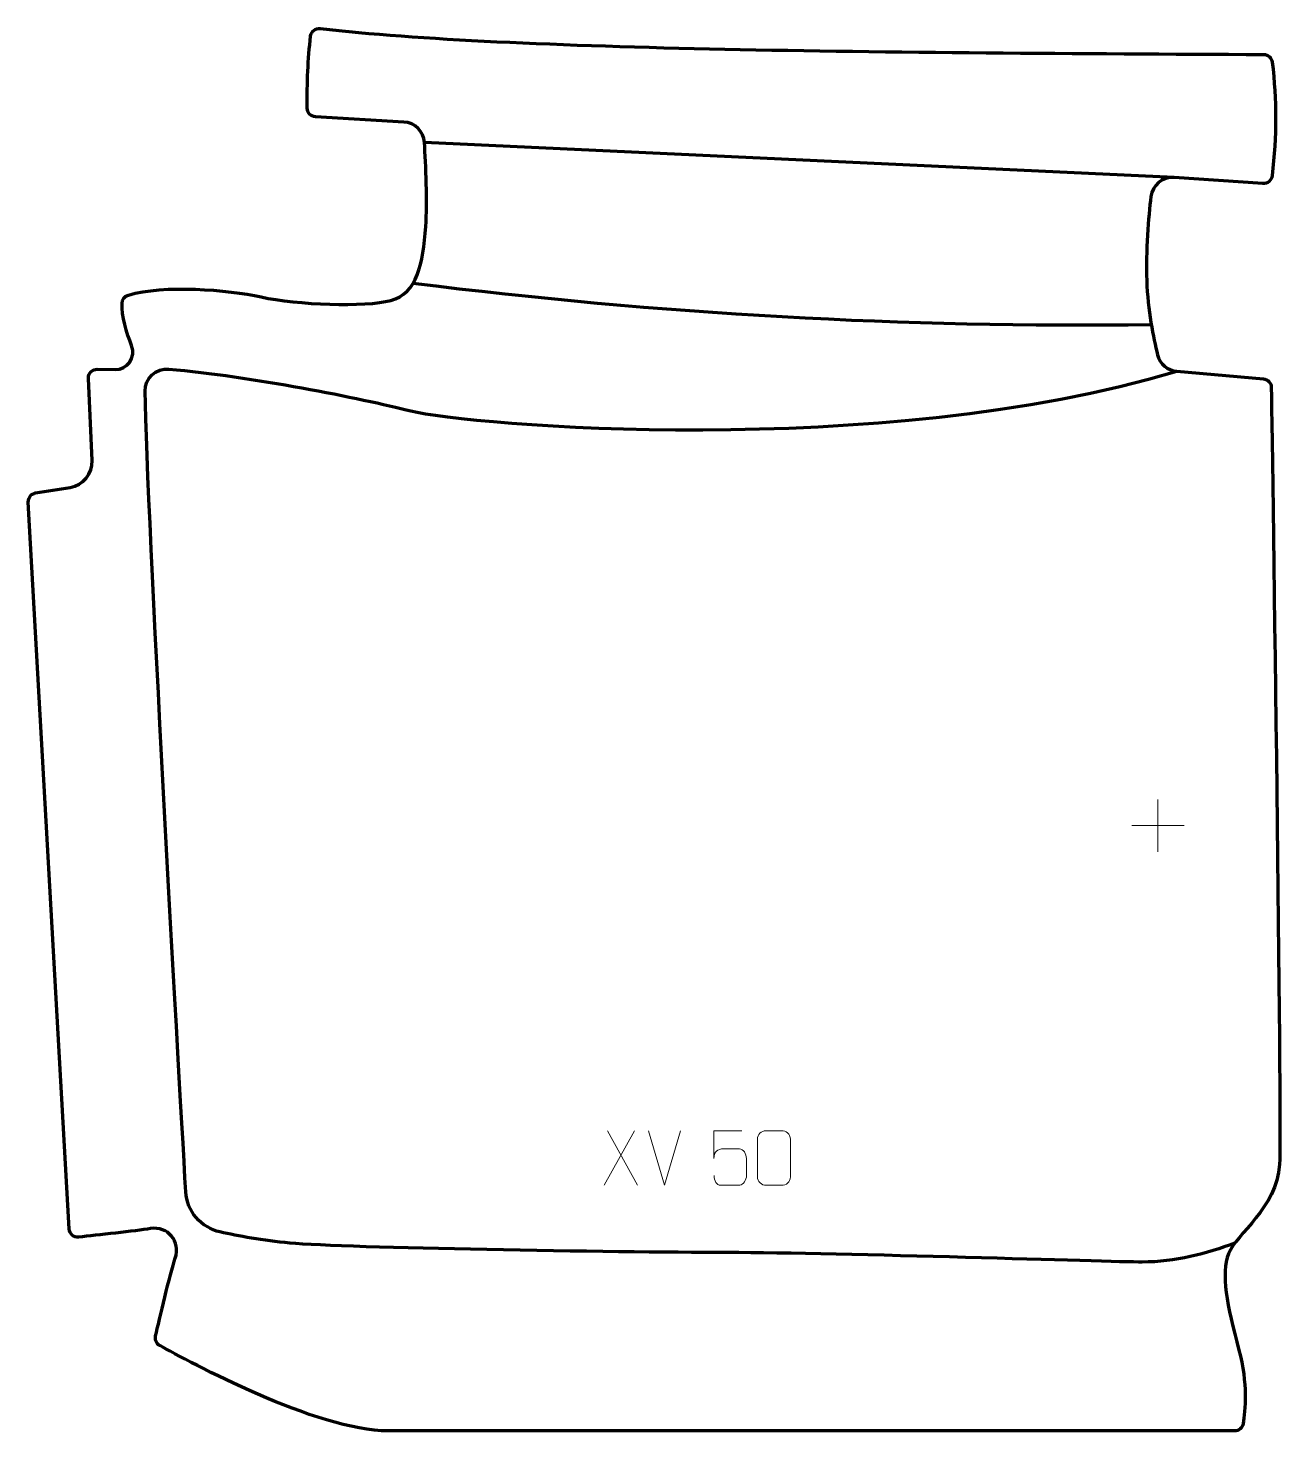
# Model space of a CAD drawing. Header units: millimetres. Extents: x -286 to 287, y -321 to 321.
import ezdxf

# ---------------------------------------------------------------- set-up
doc = ezdxf.new("R2010")
doc.units = ezdxf.units.MM
doc.header["$MEASUREMENT"] = 0
for name, color, linetype in [('layer 1', 7, 'Continuous'), ('layer 2', 7, 'Continuous'), ('layer 3', 7, 'Continuous')]:
    doc.layers.add(name, color=color, linetype=linetype)

msp = doc.modelspace()

# ---------------------------------------------------------------- linework, layer by layer
at = {"layer": 'layer 1', "color": 250, "lineweight": 9}
for points in [[(230.5631, -31.9072), (230.5631, -31.9072), (230.5631, -55.8851), (230.5631, -55.8851)], [(218.5742, -43.8962), (218.5742, -43.8962), (242.5521, -43.8962), (242.5521, -43.8962)], [(-9.0362, -183.5814), (-9.0362, -183.5814), (-22.7768, -208.4772), (-22.7768, -208.4772)], [(-21.3222, -183.5814), (-21.3222, -183.5814), (-7.5816, -208.5349), (-7.5816, -208.5349)], [(4.8208, -208.535), (4.8208, -208.535), (-2.501, -183.5814), (-2.501, -183.5814)], [(12.1427, -183.5814), (12.1427, -183.5814), (4.8209, -208.535), (4.8209, -208.535)]]:
    msp.add_open_spline(points, degree=3, dxfattribs=at)
for points, knots in [([(40.2149, -183.6034), (40.2149, -183.6034), (27.3632, -183.6034), (27.3632, -183.6034), (27.3632, -183.6034), (27.3635, -187.834), (27.3635, -192.0649), (27.3632, -196.2961), (27.3632, -196.2961), (27.3629, -192.986), (28.9939, -191.9142), (31.8059, -191.8537), (31.8059, -191.8537), (34.2455, -191.8534), (36.685, -191.8534), (39.1242, -191.8537), (39.1242, -191.8537), (40.774, -191.8469), (42.2489, -194.2274), (42.2774, -196.2961), (42.2774, -196.2961), (42.2771, -198.8834), (42.2771, -201.471), (42.2774, -204.0587), (42.2774, -204.0587), (42.3236, -206.0181), (40.8242, -208.4544), (39.1983, -208.5129), (39.1983, -208.5129), (37.2418, -208.5126), (32.3468, -208.5126), (30.3898, -208.5129), (30.3898, -208.5129), (28.5443, -208.5217), (27.4372, -206.5569), (27.4164, -204.0058)], [0, 0, 0, 0, 0.1, 0.1, 0.1, 0.1, 0.2, 0.2, 0.2, 0.2, 0.3, 0.3, 0.3, 0.3, 0.4, 0.4, 0.4, 0.4, 0.5, 0.5, 0.5, 0.5, 0.6, 0.6, 0.6, 0.6, 0.7, 0.7, 0.7, 0.7, 0.8, 0.8, 0.8, 0.8, 1, 1, 1, 1]), ([(51.2401, -183.5589), (53.6062, -183.5589), (55.9727, -183.5589), (58.3392, -183.5589), (58.3392, -183.5589), (60.3197, -183.5233), (62.3457, -185.0176), (62.3728, -187.4597), (62.3728, -187.4597), (62.3724, -193.2171), (62.3724, -198.9749), (62.3728, -204.7331), (62.3728, -204.7331), (62.2307, -207.0607), (60.5243, -208.543), (58.3392, -208.5538), (58.3392, -208.5538), (55.9668, -208.5534), (53.5944, -208.5534), (51.2224, -208.5538), (51.2224, -208.5538), (49.2639, -208.6594), (47.2575, -206.7715), (47.2689, -204.7505), (47.2689, -204.7505), (47.2693, -198.9699), (47.2693, -193.1896), (47.2689, -187.4098), (47.2689, -187.4098), (47.2732, -185.2678), (49.0503, -183.5453), (51.2401, -183.5589)], [0, 0, 0, 0, 0.11111111, 0.11111111, 0.11111111, 0.11111111, 0.22222222, 0.22222222, 0.22222222, 0.22222222, 0.33333333, 0.33333333, 0.33333333, 0.33333333, 0.44444444, 0.44444444, 0.44444444, 0.44444444, 0.55555556, 0.55555556, 0.55555556, 0.55555556, 0.66666667, 0.66666667, 0.66666667, 0.66666667, 0.77777778, 0.77777778, 0.77777778, 0.77777778, 1, 1, 1, 1])]:
    msp.add_open_spline(points, degree=3, knots=knots, dxfattribs=at)
at = {"layer": 'layer 2', "color": 230, "lineweight": 200}
msp.add_open_spline([(278.8, 160.6418), (278.8, 160.6418), (239.1887, 164.0944), (239.1887, 164.0944), (239.1887, 164.0944), (234.9074, 164.4676), (231.344, 167.5283), (230.3371, 171.6996), (230.3371, 171.6996), (228.5112, 179.2617), (225.9281, 192.07), (225.4237, 205.6763), (225.4237, 205.6763), (224.9358, 218.8201), (226.2382, 235.0059), (227.323, 244.0377), (227.323, 244.0377), (227.9555, 249.3072), (232.6122, 253.156), (237.9162, 252.8032), (237.9162, 252.8032), (237.9162, 252.8032), (278.595, 250.0953), (278.595, 250.0953), (278.595, 250.0953), (280.7346, 249.9531), (282.6086, 251.5216), (282.8411, 253.6502), (282.8411, 253.6502), (284.8526, 272.0811), (284.9605, 288.0908), (282.8499, 305.6101), (282.8499, 305.6101), (282.6096, 307.6069), (280.9124, 309.1097), (278.8984, 309.1203), (278.8984, 309.1203), (108.4133, 310.0107), (-64.2013, 310.8739), (-152.7608, 320.974), (-152.7608, 320.974), (-154.9438, 321.223), (-156.9264, 319.6645), (-157.1814, 317.4854), (-157.1814, 317.4854), (-158.3982, 307.0752), (-158.8611, 296.0636), (-158.727, 284.5768), (-158.727, 284.5768), (-158.703, 282.4827), (-157.0587, 280.7626), (-154.9657, 280.637), (-154.9657, 280.637), (-154.9657, 280.637), (-114.4562, 278.2043), (-114.4562, 278.2043), (-114.4562, 278.2043), (-109.4055, 277.9009), (-105.3771, 273.881), (-105.0748, 268.8384), (-105.0748, 268.8384), (-104.4585, 258.5725), (-103.6894, 241.6074), (-104.4772, 230.3394), (-104.4772, 230.3394), (-105.672, 213.2346), (-108.4615, 199.7094), (-120.4139, 196.527), (-120.4139, 196.527), (-132.3671, 193.345), (-163.4447, 194.5381), (-179.7804, 198.1184), (-179.7804, 198.1184), (-195.2649, 201.5121), (-224.3539, 203.8334), (-240.5771, 198.9838), (-240.5771, 198.9838), (-242.2167, 198.4934), (-243.3732, 197.0255), (-243.4395, 195.3177), (-243.4395, 195.3177), (-243.6748, 189.2199), (-241.4485, 181.8264), (-239.0954, 175.8331), (-239.0954, 175.8331), (-237.0144, 170.5319), (-240.9577, 164.8148), (-246.66, 164.9047), (-246.66, 164.9047), (-246.66, 164.9047), (-254.8156, 165.0342), (-254.8156, 165.0342), (-254.8156, 165.0342), (-257.121, 165.0709), (-258.9797, 163.1592), (-258.875, 160.8598), (-258.875, 160.8598), (-258.875, 160.8598), (-257.164, 123.2777), (-257.164, 123.2777), (-257.164, 123.2777), (-256.8867, 117.1908), (-261.2294, 111.866), (-267.2559, 110.9033), (-267.2559, 110.9033), (-267.2559, 110.9033), (-282.9962, 108.389), (-282.9962, 108.389), (-282.9962, 108.389), (-285.0206, 108.0655), (-286.4724, 106.2657), (-286.3578, 104.222), (-286.3578, 104.222), (-286.3578, 104.222), (-267.6701, -228.5067), (-267.6701, -228.5067), (-267.6701, -228.5067), (-267.5419, -230.7856), (-265.5322, -232.4945), (-263.2586, -232.255), (-263.2586, -232.255), (-255.1376, -231.3995), (-237.4035, -229.4846), (-230.4164, -228.3536), (-230.4164, -228.3536), (-222.5247, -227.0758), (-216.6376, -234.2905), (-219.1162, -241.8784), (-219.1162, -241.8784), (-221.6058, -249.5012), (-226.376, -269.926), (-228.124, -277.5245), (-228.124, -277.5245), (-228.5216, -279.2524), (-227.7325, -281.0328), (-226.1838, -281.8993), (-226.1838, -281.8993), (-213.161, -289.1855), (-154.4206, -320.9997), (-121.6094, -320.9997), (-121.6094, -320.9997), (-121.6094, -320.9997), (265.5839, -320.9997), (265.5839, -320.9997), (265.5839, -320.9997), (267.5439, -320.9997), (269.2104, -319.5823), (269.5315, -317.6515), (269.5315, -317.6515), (270.4952, -311.8494), (271.7254, -299.0912), (267.6572, -284.0053), (267.6572, -284.0053), (262.079, -263.3202), (259.29, -248.9996), (262.876, -239.8503), (262.876, -239.8503), (266.4619, -230.701), (284.9849, -218.9623), (286.1801, -199.073), (286.1801, -199.073), (287.303, -180.3903), (282.9804, 120.2956), (282.4516, 156.7242), (282.4516, 156.7242), (282.422, 158.7724), (280.8443, 160.4636), (278.8, 160.6418)], degree=3, knots=[0, 0, 0, 0, 0.02325581, 0.02325581, 0.02325581, 0.02325581, 0.04651163, 0.04651163, 0.04651163, 0.04651163, 0.06976744, 0.06976744, 0.06976744, 0.06976744, 0.09302326, 0.09302326, 0.09302326, 0.09302326, 0.11627907, 0.11627907, 0.11627907, 0.11627907, 0.13953488, 0.13953488, 0.13953488, 0.13953488, 0.1627907, 0.1627907, 0.1627907, 0.1627907, 0.18604651, 0.18604651, 0.18604651, 0.18604651, 0.20930233, 0.20930233, 0.20930233, 0.20930233, 0.23255814, 0.23255814, 0.23255814, 0.23255814, 0.25581395, 0.25581395, 0.25581395, 0.25581395, 0.27906977, 0.27906977, 0.27906977, 0.27906977, 0.30232558, 0.30232558, 0.30232558, 0.30232558, 0.3255814, 0.3255814, 0.3255814, 0.3255814, 0.34883721, 0.34883721, 0.34883721, 0.34883721, 0.37209302, 0.37209302, 0.37209302, 0.37209302, 0.39534884, 0.39534884, 0.39534884, 0.39534884, 0.41860465, 0.41860465, 0.41860465, 0.41860465, 0.44186047, 0.44186047, 0.44186047, 0.44186047, 0.46511628, 0.46511628, 0.46511628, 0.46511628, 0.48837209, 0.48837209, 0.48837209, 0.48837209, 0.51162791, 0.51162791, 0.51162791, 0.51162791, 0.53488372, 0.53488372, 0.53488372, 0.53488372, 0.55813953, 0.55813953, 0.55813953, 0.55813953, 0.58139535, 0.58139535, 0.58139535, 0.58139535, 0.60465116, 0.60465116, 0.60465116, 0.60465116, 0.62790698, 0.62790698, 0.62790698, 0.62790698, 0.65116279, 0.65116279, 0.65116279, 0.65116279, 0.6744186, 0.6744186, 0.6744186, 0.6744186, 0.69767442, 0.69767442, 0.69767442, 0.69767442, 0.72093023, 0.72093023, 0.72093023, 0.72093023, 0.74418605, 0.74418605, 0.74418605, 0.74418605, 0.76744186, 0.76744186, 0.76744186, 0.76744186, 0.79069767, 0.79069767, 0.79069767, 0.79069767, 0.81395349, 0.81395349, 0.81395349, 0.81395349, 0.8372093, 0.8372093, 0.8372093, 0.8372093, 0.86046512, 0.86046512, 0.86046512, 0.86046512, 0.88372093, 0.88372093, 0.88372093, 0.88372093, 0.90697674, 0.90697674, 0.90697674, 0.90697674, 0.93023256, 0.93023256, 0.93023256, 0.93023256, 0.95348837, 0.95348837, 0.95348837, 0.95348837, 1, 1, 1, 1], dxfattribs=at)
at = {"layer": 'layer 3', "color": 142, "lineweight": 200}
for points in [[(237.9162, 252.8031), (237.9162, 252.8031), (-105.0748, 268.8386), (-105.0748, 268.8386)], [(227.5575, 185.3636), (114.9349, 183.8816), (2.3127, 190.2006), (-110.3098, 204.3212)]]:
    msp.add_open_spline(points, degree=3, dxfattribs=at)
msp.add_open_spline([(265.7989, -234.9897), (252.9151, -239.8193), (238.273, -243.704), (223.3318, -243.704), (223.3318, -243.704), (208.3906, -243.704), (86.1718, -239.4718), (33.579, -239.3472), (33.579, -239.3472), (-19.0135, -239.222), (-140.6347, -237.3315), (-166.6323, -234.9897), (-166.6323, -234.9897), (-179.0747, -233.8686), (-190.3326, -231.7784), (-198.6899, -229.9034), (-198.6899, -229.9034), (-207.4098, -227.9469), (-213.7817, -220.4616), (-214.295, -211.5392), (-214.295, -211.5392), (-217.9057, -148.78), (-231.9744, 98.3521), (-232.9069, 154.9987), (-232.9069, 154.9987), (-233.0046, 160.9271), (-227.9457, 165.6353), (-222.0392, 165.1188), (-222.0392, 165.1188), (-184.6056, 161.8436), (-134.0825, 151.7595), (-111.2504, 145.9609), (-111.2504, 145.9609), (-86.1492, 139.5862), (103.1052, 123.2501), (239.1888, 164.0944)], degree=3, knots=[0, 0, 0, 0, 0.1, 0.1, 0.1, 0.1, 0.2, 0.2, 0.2, 0.2, 0.3, 0.3, 0.3, 0.3, 0.4, 0.4, 0.4, 0.4, 0.5, 0.5, 0.5, 0.5, 0.6, 0.6, 0.6, 0.6, 0.7, 0.7, 0.7, 0.7, 0.8, 0.8, 0.8, 0.8, 1, 1, 1, 1], dxfattribs=at)

doc.saveas('drawing.dxf')
